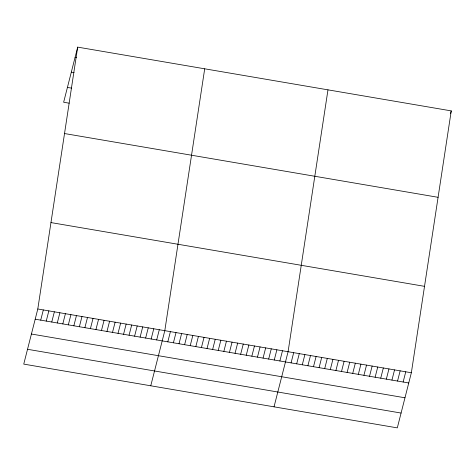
<?xml version="1.0" encoding="UTF-8"?>
<svg xmlns="http://www.w3.org/2000/svg" width="475" height="475" viewBox="0 0 475 475"><rect width="100%" height="100%" fill="white"/><g stroke="black" fill="none" stroke-linecap="round" stroke-linejoin="round"><path stroke-width="0.71" d="M37.798 308.993L77.692 47.126L451.25 110.889L411.356 372.756L397.308 427.874L23.75 364.111L37.798 308.993L411.356 372.756M204.701 68.804L164.807 330.671L150.759 385.789M327.976 89.846L288.082 351.714L274.033 406.832M77.692 47.126L63.644 102.244L69.166 103.182M40.719 320.144L43.32 309.938M46.241 321.088L48.842 310.876M51.763 322.026L54.364 311.82M57.285 322.97L59.886 312.764M62.807 323.914L65.407 313.708M68.329 324.858L70.929 314.646M73.851 325.803L76.451 315.59M79.373 326.741L81.979 316.534M84.894 327.685L87.501 317.478M90.416 328.629L93.023 318.416M95.938 329.573L98.545 319.36M101.46 330.511L104.067 320.304M106.982 331.455L109.588 321.248M112.504 332.399L115.11 322.187M118.032 333.343L120.632 323.131M123.553 334.281L126.154 324.075M129.075 335.225L131.676 325.019M134.597 336.169L137.198 325.957M140.119 337.113L142.72 326.901M145.641 338.052L148.242 327.845M151.163 338.996L153.763 328.789M156.685 339.94L159.285 329.727M167.812 341.84L170.412 331.627M173.411 342.796L176.017 332.583M179.016 343.752L181.616 333.545M184.621 344.707L187.221 334.501M190.226 345.663L192.826 335.457M195.825 346.619L198.425 336.413M201.43 347.575L204.03 337.369M207.035 348.531L209.635 338.325M212.634 349.487L215.24 339.281M218.239 350.449L220.839 340.237M223.844 351.405L226.444 341.192M229.449 352.361L232.049 342.148M235.048 353.317L237.654 343.104M240.653 354.273L243.253 344.066M246.258 355.229L248.858 345.022M251.857 356.185L254.463 345.978M257.462 357.141L260.062 346.934M263.067 358.097L265.668 347.89M268.672 359.053L271.272 348.846M274.271 360.008L276.877 349.802M279.876 360.97L282.477 350.758M291.08 362.882L293.687 352.67M296.685 363.838L299.286 353.626M302.29 364.794L304.891 354.588M307.895 365.75L310.496 355.543M313.494 366.706L316.101 356.499M319.099 367.662L321.7 357.455M324.704 368.618L327.305 358.411M330.309 369.574L332.91 359.367M335.908 370.53L338.515 360.323M341.513 371.492L344.114 361.279M347.118 372.447L349.719 362.235M352.717 373.403L355.324 363.191M358.322 374.359L360.923 364.147M363.927 375.315L366.528 365.109M369.532 376.271L372.133 366.065M375.131 377.227L377.738 367.021M380.736 378.183L383.337 367.977M450.555 113.614L451.25 110.889M386.341 379.139L388.942 368.933M391.94 380.095L394.547 369.888M397.545 381.051L400.146 370.844M403.15 382.013L405.751 371.8M75.092 57.333L76.469 57.57M71.315 72.153L74.076 72.627M67.42 87.424L71.565 88.13M64.529 133.54L438.087 197.309M50.962 222.579L424.519 286.342M35.197 319.2L408.755 382.969M31.421 334.02L404.973 397.789M27.526 349.291L401.084 413.054"/></g></svg>
